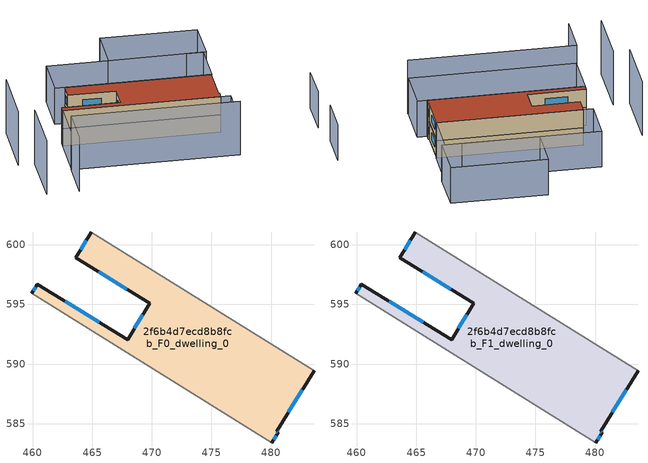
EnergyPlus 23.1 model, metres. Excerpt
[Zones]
2f6b4d7ecd8b8fcb_F0_dwelling_0
 floor ground (EU_floor_Construction): 483.6,589.45 480.47,584.35 480.59,584.27 480.06,583.4 459.9,595.93 460.39,596.71 467.95,592.05 469.83,595.09 463.6,598.93 464.91,601.06 z0
 wall outside (EU_wall_Construction): 464.91,601.06 463.6,598.93 469.83,595.09 467.95,592.05 460.39,596.71 459.9,595.93 / 480.06,583.4 480.59,584.27 480.47,584.35 483.6,589.45 z0:3
 wall adiabatic (EU_wall_Construction): 483.6,589.45 464.91,601.06 / 459.9,595.93 480.06,583.4 z0:3
 window (EU_Window_Construction): 465.6,593.5 462.75,595.26 / 469.25,594.15 468.54,593 / 465.54,597.74 467.89,596.29 / 464.5,600.4 464.01,599.59 / 481.44,585.94 482.63,587.86 / 480.55,584.29 480.51,584.32 / 480.22,583.67 480.43,584 / 460.24,596.47 460.05,596.17 z0.93:2.07
2f6b4d7ecd8b8fcb_F1_dwelling_0
 floor to 2f6b4d7ecd8b8fcb_F0_dwelling_0 (EU_floor_Construction): 483.6,589.45 480.47,584.35 480.59,584.27 480.06,583.4 459.9,595.93 460.39,596.71 467.95,592.05 469.83,595.09 463.6,598.93 464.91,601.06 z3
 wall outside (EU_wall_Construction): 464.91,601.06 463.6,598.93 469.83,595.09 467.95,592.05 460.39,596.71 459.9,595.93 / 480.06,583.4 480.59,584.27 480.47,584.35 483.6,589.45 z3:6
 wall adiabatic (EU_wall_Construction): 483.6,589.45 464.91,601.06 / 459.9,595.93 480.06,583.4 z3:6
 window (EU_Window_Construction): 465.6,593.5 462.75,595.26 / 469.25,594.15 468.54,593 / 465.54,597.74 467.89,596.29 / 464.5,600.4 464.01,599.59 / 481.44,585.94 482.63,587.86 / 480.55,584.29 480.51,584.32 / 480.22,583.67 480.43,584 / 460.24,596.47 460.05,596.17 z3.93:5.07
 roof outside (EU_roof_Construction): 480.59,584.27 480.47,584.35 483.6,589.45 464.91,601.06 463.6,598.93 469.83,595.09 467.95,592.05 460.39,596.71 459.9,595.93 480.06,583.4 z6
shading: 491.64,574.83 494.85,580.02 / 477.46,576.4 455.97,589.75 / 455.97,589.75 459.83,595.97 / 459.83,595.97 481.32,582.61 / 481.32,582.61 477.46,576.4 / 467.36,607.79 487.38,595.35 / 487.38,595.35 483.68,589.4 / 483.68,589.4 463.66,601.84 / 463.66,601.84 467.36,607.79 / 479,608.81 491.46,601.07 / 491.46,601.07 487.76,595.11 / 487.76,595.11 475.3,602.86 / 475.3,602.86 479,608.81 z0:6; 452.38,584.09 455.92,589.79 / 455.92,589.79 477.48,576.39 / 453.17,594.72 448.13,586.61 / 456.38,604.57 451.08,596.03 z0:9
[Building]
EU S2 Campaign: North Axis=0; Terrain=City; Solar Distribution=FullExterior
[Site:Location]
Montreal-Trudeau.Intl.AP: Latitude=45.4667; Longitude=-73.75; Time Zone=-5; Elevation=36
[SizingPeriod:WeatherFileDays]
AnnualSizingPeriod: Begin Month=1; Begin Day of Month=1; End Month=12; End Day of Month=31; Day of Week for Start Day=Monday; Use Weather File Daylight Saving Period=No; Use Weather File Rain and Snow Indicators=No
[MATERIAL]
EU_InternalMass_Material: Roughness=MediumRough; Thickness=0.1; Conductivity=1; Density=1800; Specific Heat=900; Thermal Absorptance=0.9; Solar Absorptance=0.7; Visible Absorptance=0.7
[MATERIAL:NOMASS] Roughness=MediumRough; Thermal Absorptance=0.9; Solar Absorptance=0.7; Visible Absorptance=0.7
Name | Thermal Resistance
EU_wall_NoMass; EU_floor_NoMass | 1.36485
EU_roof_NoMass | 2.55992
[WINDOWMATERIAL:SIMPLEGLAZINGSYSTEM]
EU_Window_SimpleGlazing: UFactor=3.92339; Solar Heat Gain Coefficient=0.8; Visible Transmittance=0.8
[CONSTRUCTION]
EU_wall_Construction: EU_wall_NoMass
EU_roof_Construction: EU_roof_NoMass
EU_floor_Construction: EU_floor_NoMass
EU_Window_Construction: EU_Window_SimpleGlazing
EU_InternalMass_Construction: EU_InternalMass_Material
[ZONE] Type=1; Multiplier=1; Ceiling Height=autocalculate; Floor Area=autocalculate; Part of Total Floor Area=Yes
Name | Volume
2f6b4d7ecd8b8fcb_F0_dwelling_0 | 389.174
2f6b4d7ecd8b8fcb_F1_dwelling_0 | 389.173
[INTERNALMASS] Construction=EU_InternalMass_Construction; Surface Area=129.724
Name | Zone or ZoneList
2f6b4d7ecd8b8fcb_F0_dwelling_0_EU_InternalMass | 2f6b4d7ecd8b8fcb_F0_dwelling_0
2f6b4d7ecd8b8fcb_F1_dwelling_0_EU_InternalMass | 2f6b4d7ecd8b8fcb_F1_dwelling_0
[OTHEREQUIPMENT] Fuel Type=Electricity; Design Level Calculation Method=Watts/Area; Power per Zone Floor Area=1; Fraction Latent=0; Fraction Radiant=0; Fraction Lost=0; Carbon Dioxide Generation Rate=0; EndUse Subcategory=EU_Step8_InternalGains
Name | Zone or ZoneList or Space or SpaceList | Schedule
EU_Step8_InternalGain_2f6b4d7ecd8b8fcb_F0_dwelling_0_f000 | 2f6b4d7ecd8b8fcb_F0_dwelling_0 | EU_Step8_GainSchedule_2f6b4d7ecd8b8fcb_F0_dwelling_0_f000
EU_Step8_InternalGain_2f6b4d7ecd8b8fcb_F1_dwelling_0_f000 | 2f6b4d7ecd8b8fcb_F1_dwelling_0 | EU_Step8_GainSchedule_2f6b4d7ecd8b8fcb_F1_dwelling_0_f000
[ZONEVENTILATION:DESIGNFLOWRATE] Schedule=EU_AlwaysOn; Design Flow Rate Calculation Method=AirChanges/Hour; Air Changes per Hour=0.860309; Ventilation Type=Natural; Fan Pressure Rise=0; Fan Total Efficiency=1; Constant Term Coefficient=1; Temperature Term Coefficient=0; Velocity Term Coefficient=0; Velocity Squared Term Coefficient=0; Minimum Indoor Temperature=-100; Maximum Indoor Temperature=100; Delta Temperature=-100; Minimum Outdoor Temperature=-100; Maximum Outdoor Temperature=100; Maximum Wind Speed=40
Name | Zone or ZoneList or Space or SpaceList
EU_ConstantAir_2f6b4d7ecd8b8fcb_F0_dwelling_0 | 2f6b4d7ecd8b8fcb_F0_dwelling_0
EU_ConstantAir_2f6b4d7ecd8b8fcb_F1_dwelling_0 | 2f6b4d7ecd8b8fcb_F1_dwelling_0
[HVACTEMPLATE:THERMOSTAT] Constant Heating Setpoint=20; Constant Cooling Setpoint=50
EU_HeatOnly_2f6b4d7ecd8b8fcb_F0_dwelling_0; EU_HeatOnly_2f6b4d7ecd8b8fcb_F1_dwelling_0
[HVACTEMPLATE:ZONE:IDEALLOADSAIRSYSTEM] System Availability Schedule=EU_AlwaysOn; Maximum Heating Supply Air Temperature=50; Minimum Cooling Supply Air Temperature=13; Maximum Heating Supply Air Humidity Ratio=0.0156; Minimum Cooling Supply Air Humidity Ratio=0.0077; Heating Limit=NoLimit; Cooling Limit=NoLimit; Heating Availability Schedule=EU_AlwaysOn; Cooling Availability Schedule=EU_CoolingOff; Dehumidification Control Type=ConstantSensibleHeatRatio; Cooling Sensible Heat Ratio=0.7; Dehumidification Setpoint=60; Humidification Control Type=None; Humidification Setpoint=30; Outdoor Air Method=None; Outdoor Air Flow Rate per Person=0.00944; Outdoor Air Flow Rate per Zone Floor Area=0; Outdoor Air Flow Rate per Zone=0; Demand Controlled Ventilation Type=None; Outdoor Air Economizer Type=NoEconomizer; Heat Recovery Type=None; Sensible Heat Recovery Effectiveness=0.7; Latent Heat Recovery Effectiveness=0.65
Name | Template Thermostat
2f6b4d7ecd8b8fcb_F0_dwelling_0 | EU_HeatOnly_2f6b4d7ecd8b8fcb_F0_dwelling_0
2f6b4d7ecd8b8fcb_F1_dwelling_0 | EU_HeatOnly_2f6b4d7ecd8b8fcb_F1_dwelling_0
[SIZING:ZONE] Zone Cooling Design Supply Air Temperature Input Method=SupplyAirTemperature; Zone Cooling Design Supply Air Temperature=13; Zone Heating Design Supply Air Temperature Input Method=SupplyAirTemperature; Zone Heating Design Supply Air Temperature=50; Zone Cooling Design Supply Air Humidity Ratio=0.008; Zone Heating Design Supply Air Humidity Ratio=0.008; Cooling Design Air Flow Method=DesignDay; Cooling Design Air Flow Rate=0; Cooling Minimum Air Flow per Zone Floor Area=0.000762; Cooling Minimum Air Flow=0; Cooling Minimum Air Flow Fraction=0.2; Heating Design Air Flow Method=DesignDay; Heating Design Air Flow Rate=0; Heating Maximum Air Flow per Zone Floor Area=0.002032; Heating Maximum Air Flow=0.141576; Heating Maximum Air Flow Fraction=0.3; Account for Dedicated Outdoor Air System=No; Dedicated Outdoor Air System Control Strategy=NeutralSupplyAir; Dedicated Outdoor Air Low Setpoint Temperature for Design=autosize; Dedicated Outdoor Air High Setpoint Temperature for Design=autosize; Zone Load Sizing Method=Sensible Load Only No Latent Load; Zone Latent Cooling Design Supply Air Humidity Ratio Input Method=HumidityRatioDifference; Zone Cooling Design Supply Air Humidity Ratio Difference=0.005; Zone Latent Heating Design Supply Air Humidity Ratio Input Method=HumidityRatioDifference; Zone Humidification Design Supply Air Humidity Ratio Difference=0.005
2f6b4d7ecd8b8fcb_F0_dwelling_0; 2f6b4d7ecd8b8fcb_F1_dwelling_0
[SCHEDULE:CONSTANT]
Name | Hourly Value
EU_AlwaysOn | 1
EU_CoolingOff | 0
[SCHEDULE:FILE] Column Number=1; Rows to Skip at Top=0; Number of Hours of Data=8760; Column Separator=Comma; Interpolate to Timestep=No; Minutes per Item=60; Adjust Schedule for Daylight Savings=Yes
Name | File
EU_Step8_GainSchedule_2f6b4d7ecd8b8fcb_F0_dwelling_0_f000 | ../../schedules/2f6b4d7ecd8b8fcb/2f6b4d7ecd8b8fcb_F0_dwelling_0_f000_gain.csv
EU_Step8_GainSchedule_2f6b4d7ecd8b8fcb_F1_dwelling_0_f000 | ../../schedules/2f6b4d7ecd8b8fcb/2f6b4d7ecd8b8fcb_F1_dwelling_0_f000_gain.csv
